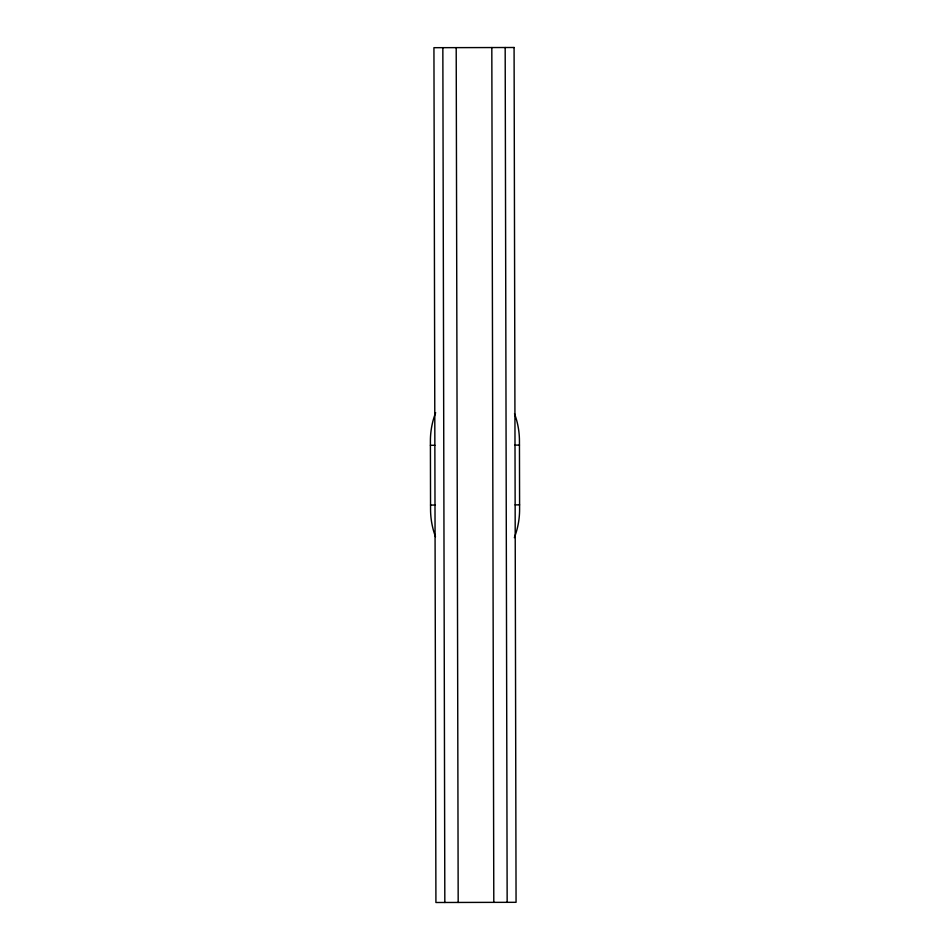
<?xml version="1.0" encoding="UTF-8"?>
<svg xmlns="http://www.w3.org/2000/svg" width="950" height="950" viewBox="0 0 950 950"><rect width="100%" height="100%" fill="white"/><g stroke="black" fill="none" stroke-linecap="round" stroke-linejoin="round"><path stroke-width="1.43" d="M430.409 445.301L434.863 445.289M430.552 505.067L435.005 505.056M514.995 445.099L519.448 445.099M515.138 504.878L519.591 504.866M505.174 47.524L507.157 902.334M491.815 47.547L493.798 902.369M456.202 47.631L458.185 902.453M442.843 47.666L444.826 902.476M514.354 537.664A78.85 78.85 0 0 0 519.602 509.2L519.448 440.942A78.85 78.85 0 0 0 514.52 413.689M435.646 412.68A78.85 78.85 0 0 0 430.397 441.144L430.552 509.414A78.85 78.85 0 0 0 435.48 536.667M514.081 47.5L433.936 47.69L435.919 902.5L516.064 902.31L514.081 47.5"/></g></svg>
